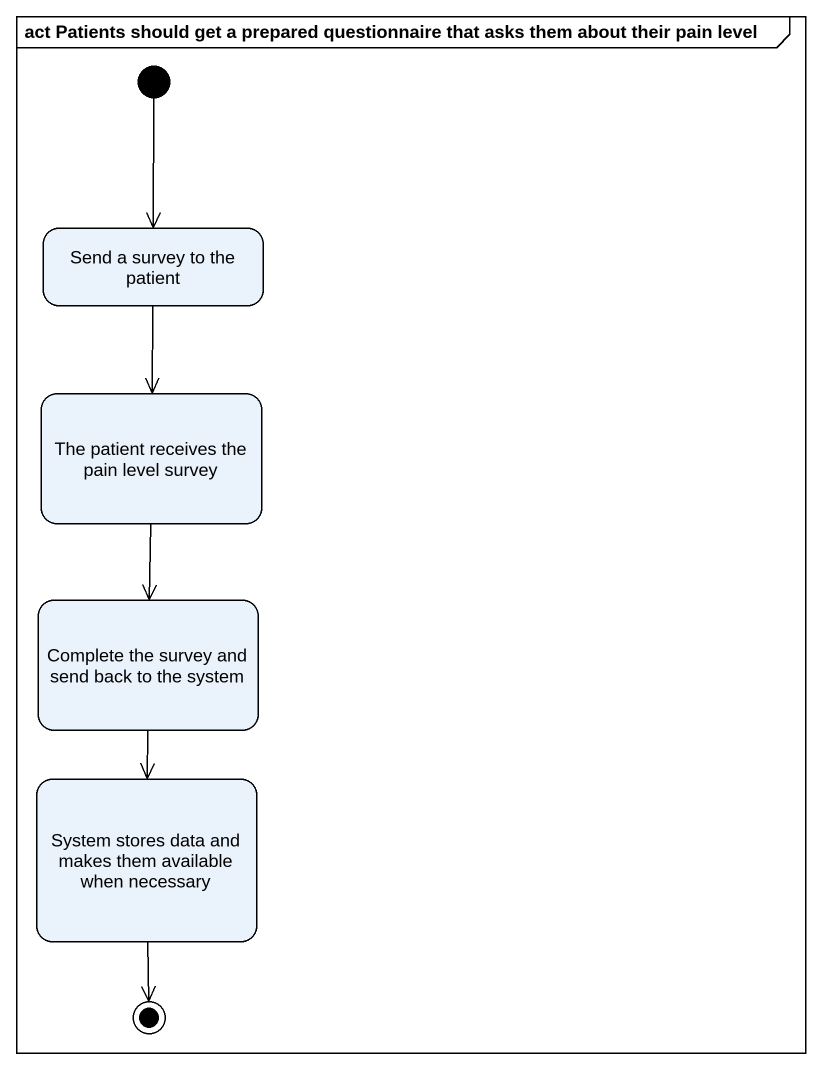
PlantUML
@startuml
mainframe act Patients should get a prepared questionnaire that asks them about their pain level
hide empty description
state "Send a survey to the patient" as Send_a_survey_to_the_patient
state "The patient receives the pain level survey" as The_patient_receives_the
state "Complete the survey and send back to the system" as Complete_the_survey_and
state "System stores data and makes them available when necessary" as System_stores_data_and
[*] --> Send_a_survey_to_the_patient
Send_a_survey_to_the_patient --> The_patient_receives_the
The_patient_receives_the --> Complete_the_survey_and
Complete_the_survey_and --> System_stores_data_and
System_stores_data_and --> [*]
@enduml
